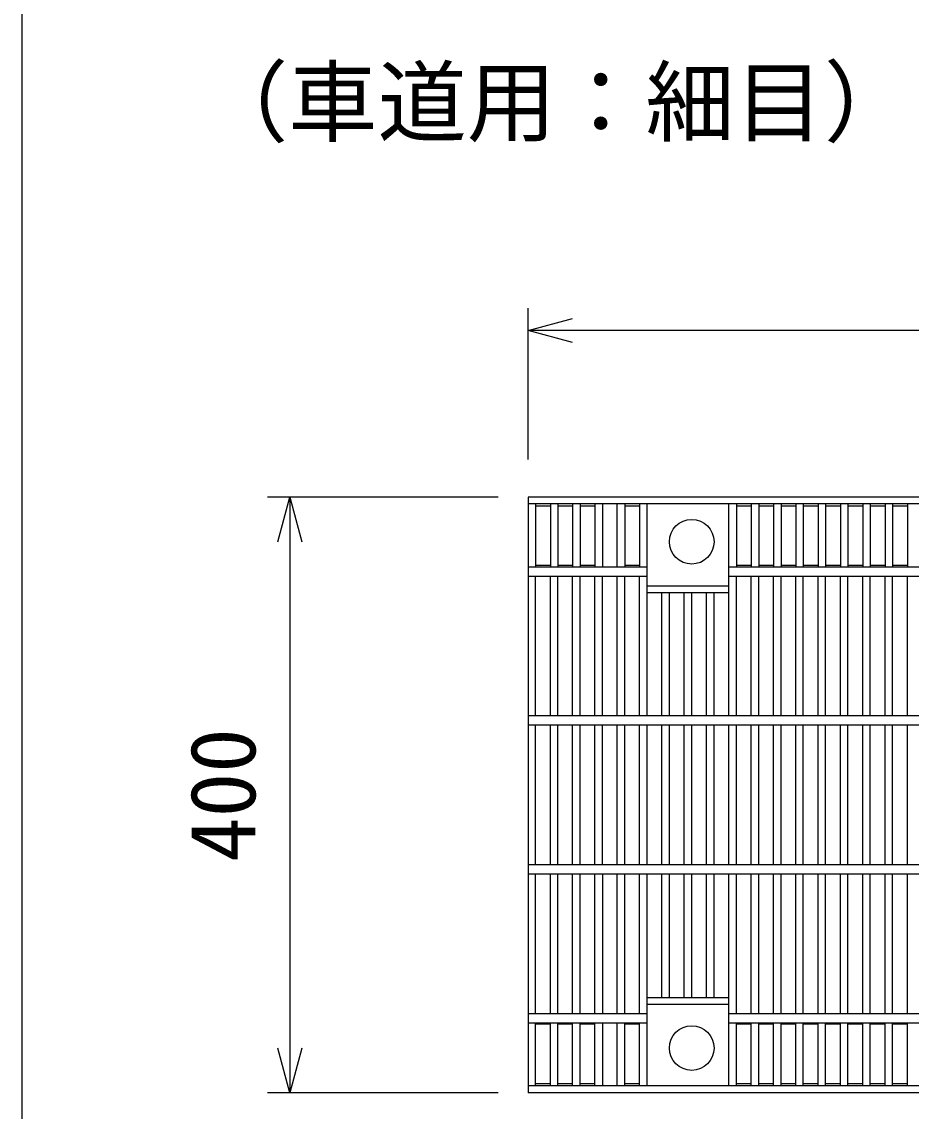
# Model space of a CAD drawing. Units: millimetres, scale not verified. Extents: x -25200 to 25200, y -8910 to 8910.
# Drawn here: x -16762 to -16165, y -4515 to -3783 of the extents above; entities that cross this region are included whole.
import ezdxf
from ezdxf.enums import TextEntityAlignment as Align

# ---------------------------------------------------------------- set-up
doc = ezdxf.new("R2010")
doc.units = ezdxf.units.MM
doc.header["$LTSCALE"] = 30
for name, color, linetype, lineweight in [('0-0_DIM', 7, 'Continuous', 25), ('0-2_HATCH', 6, 'Continuous', 25), ('0-7_TXT', 7, 'Continuous', 25)]:
    doc.layers.add(name, color=color, linetype=linetype, lineweight=lineweight)
doc.styles.add('ＭＳ ゴシック', font='')
doc.styles.get('ＭＳ ゴシック').set_extended_font_data('MS Gothic')

msp = doc.modelspace()

# ---------------------------------------------------------------- linework, layer by layer
at = {"layer": '0-0_DIM'}
for p, q in [((-16422.21, -4076.86), (-16422.21, -3975.27)), ((-15427.21, -3990.27), (-16422.21, -3990.27)), ((-16442.21, -4102.08), (-16597.21, -4102.08)), ((-16582.21, -4102.08), (-16582.21, -4502.08)), ((-16442.21, -4502.08), (-16597.21, -4502.08))]:
    msp.add_line(p, q, dxfattribs=at)
for points in [[(-16392.21, -3998.31), (-16422.21, -3990.27), (-16392.21, -3982.23)], [(-16590.25, -4132.08), (-16582.21, -4102.08), (-16574.17, -4132.08)], [(-16574.17, -4472.08), (-16582.21, -4502.08), (-16590.25, -4472.08)]]:
    msp.add_lwpolyline(points, dxfattribs=at)
at = {"layer": '0-2_HATCH'}
for p, q in [((-15427.21, -4102.08), (-16422.21, -4102.08)), ((-16422.21, -4102.08), (-16422.21, -4502.08)), ((-15427.21, -4106.58), (-16422.21, -4106.58)), ((-16417.21, -4106.58), (-16417.21, -4149.08)), ((-16407.21, -4108.08), (-16417.21, -4108.08)), ((-16407.21, -4106.58), (-16407.21, -4149.08)), ((-16402.21, -4106.58), (-16402.21, -4149.08)), ((-16392.21, -4108.08), (-16402.21, -4108.08)), ((-16392.21, -4106.58), (-16392.21, -4149.08)), ((-16387.21, -4106.58), (-16387.21, -4149.08)), ((-16377.21, -4108.08), (-16387.21, -4108.08)), ((-16377.21, -4106.58), (-16377.21, -4149.08)), ((-16372.21, -4106.58), (-16372.21, -4149.08)), ((-16362.21, -4149.08), (-16362.21, -4106.58)), ((-16357.21, -4106.58), (-16357.21, -4149.08)), ((-16347.21, -4108.08), (-16357.21, -4108.08)), ((-16347.21, -4106.58), (-16347.21, -4149.08)), ((-16342.21, -4249.08), (-16342.21, -4106.58)), ((-16287.21, -4249.08), (-16287.21, -4106.58)), ((-16282.21, -4106.58), (-16282.21, -4149.08)), ((-16272.21, -4108.08), (-16282.21, -4108.08)), ((-16272.21, -4106.58), (-16272.21, -4149.08)), ((-16267.21, -4106.58), (-16267.21, -4149.08)), ((-16257.21, -4108.08), (-16267.21, -4108.08)), ((-16257.21, -4106.58), (-16257.21, -4149.08)), ((-16252.21, -4106.58), (-16252.21, -4149.08)), ((-16242.21, -4108.08), (-16252.21, -4108.08)), ((-16242.21, -4106.58), (-16242.21, -4149.08)), ((-16237.21, -4106.58), (-16237.21, -4149.08)), ((-16227.21, -4108.08), (-16237.21, -4108.08)), ((-16227.21, -4106.58), (-16227.21, -4149.08)), ((-16222.21, -4106.58), (-16222.21, -4149.08)), ((-16212.21, -4108.08), (-16222.21, -4108.08)), ((-16212.21, -4106.58), (-16212.21, -4149.08)), ((-16207.21, -4106.58), (-16207.21, -4149.08)), ((-16197.21, -4108.08), (-16207.21, -4108.08)), ((-16197.21, -4106.58), (-16197.21, -4149.08)), ((-16192.21, -4106.58), (-16192.21, -4149.08)), ((-16182.21, -4108.08), (-16192.21, -4108.08)), ((-16182.21, -4106.58), (-16182.21, -4149.08)), ((-16177.21, -4106.58), (-16177.21, -4149.08)), ((-16167.21, -4108.08), (-16177.21, -4108.08)), ((-16167.21, -4106.58), (-16167.21, -4149.08)), ((-16407.21, -4148.08), (-16417.21, -4148.08)), ((-16392.21, -4148.08), (-16402.21, -4148.08)), ((-16377.21, -4148.08), (-16387.21, -4148.08)), ((-16347.21, -4148.08), (-16357.21, -4148.08)), ((-16272.21, -4148.08), (-16282.21, -4148.08)), ((-16257.21, -4148.08), (-16267.21, -4148.08)), ((-16242.21, -4148.08), (-16252.21, -4148.08)), ((-16227.21, -4148.08), (-16237.21, -4148.08)), ((-16212.21, -4148.08), (-16222.21, -4148.08)), ((-16197.21, -4148.08), (-16207.21, -4148.08)), ((-16182.21, -4148.08), (-16192.21, -4148.08)), ((-16167.21, -4148.08), (-16177.21, -4148.08)), ((-16342.21, -4149.08), (-16422.21, -4149.08)), ((-16422.21, -4155.08), (-16342.21, -4155.08)), ((-16417.21, -4249.08), (-16417.21, -4155.08)), ((-16407.21, -4249.08), (-16407.21, -4155.08)), ((-16402.21, -4249.08), (-16402.21, -4155.08)), ((-16392.21, -4249.08), (-16392.21, -4155.08)), ((-16387.21, -4249.08), (-16387.21, -4155.08)), ((-16377.21, -4249.08), (-16377.21, -4155.08)), ((-16372.21, -4249.08), (-16372.21, -4155.08)), ((-16362.21, -4249.08), (-16362.21, -4155.08)), ((-16357.21, -4249.08), (-16357.21, -4155.08)), ((-16347.21, -4249.08), (-16347.21, -4155.08)), ((-15562.21, -4149.08), (-16287.21, -4149.08)), ((-16287.21, -4155.08), (-15562.21, -4155.08)), ((-16282.21, -4249.08), (-16282.21, -4155.08)), ((-16272.21, -4249.08), (-16272.21, -4155.08)), ((-16267.21, -4249.08), (-16267.21, -4155.08)), ((-16257.21, -4249.08), (-16257.21, -4155.08)), ((-16252.21, -4249.08), (-16252.21, -4155.08)), ((-16242.21, -4249.08), (-16242.21, -4155.08)), ((-16237.21, -4249.08), (-16237.21, -4155.08)), ((-16227.21, -4249.08), (-16227.21, -4155.08)), ((-16222.21, -4249.08), (-16222.21, -4155.08)), ((-16212.21, -4249.08), (-16212.21, -4155.08)), ((-16207.21, -4249.08), (-16207.21, -4155.08)), ((-16197.21, -4249.08), (-16197.21, -4155.08)), ((-16192.21, -4249.08), (-16192.21, -4155.08)), ((-16182.21, -4249.08), (-16182.21, -4155.08)), ((-16177.21, -4249.08), (-16177.21, -4155.08)), ((-16167.21, -4249.08), (-16167.21, -4155.08)), ((-16342.21, -4161.58), (-16287.21, -4161.58)), ((-16342.21, -4166.08), (-16287.21, -4166.08)), ((-16332.21, -4249.08), (-16332.21, -4166.08)), ((-16327.21, -4249.08), (-16327.21, -4166.08)), ((-16317.21, -4249.08), (-16317.21, -4166.08)), ((-16312.21, -4249.08), (-16312.21, -4166.08)), ((-16302.21, -4249.08), (-16302.21, -4166.08)), ((-16297.21, -4249.08), (-16297.21, -4166.08)), ((-15427.21, -4249.08), (-16422.21, -4249.08)), ((-16422.21, -4255.08), (-15427.21, -4255.08)), ((-16417.21, -4349.08), (-16417.21, -4255.08)), ((-16407.21, -4349.08), (-16407.21, -4255.08)), ((-16402.21, -4349.08), (-16402.21, -4255.08)), ((-16392.21, -4349.08), (-16392.21, -4255.08)), ((-16387.21, -4349.08), (-16387.21, -4255.08)), ((-16377.21, -4349.08), (-16377.21, -4255.08)), ((-16372.21, -4349.08), (-16372.21, -4255.08)), ((-16362.21, -4349.08), (-16362.21, -4255.08)), ((-16357.21, -4349.08), (-16357.21, -4255.08)), ((-16347.21, -4349.08), (-16347.21, -4255.08)), ((-16342.21, -4349.08), (-16342.21, -4255.08)), ((-16332.21, -4349.08), (-16332.21, -4255.08)), ((-16327.21, -4349.08), (-16327.21, -4255.08)), ((-16317.21, -4349.08), (-16317.21, -4255.08)), ((-16312.21, -4349.08), (-16312.21, -4255.08)), ((-16302.21, -4349.08), (-16302.21, -4255.08)), ((-16297.21, -4349.08), (-16297.21, -4255.08)), ((-16287.21, -4349.08), (-16287.21, -4255.08)), ((-16282.21, -4349.08), (-16282.21, -4255.08)), ((-16272.21, -4349.08), (-16272.21, -4255.08)), ((-16267.21, -4349.08), (-16267.21, -4255.08)), ((-16257.21, -4349.08), (-16257.21, -4255.08)), ((-16252.21, -4349.08), (-16252.21, -4255.08)), ((-16242.21, -4349.08), (-16242.21, -4255.08)), ((-16237.21, -4349.08), (-16237.21, -4255.08)), ((-16227.21, -4349.08), (-16227.21, -4255.08)), ((-16222.21, -4349.08), (-16222.21, -4255.08)), ((-16212.21, -4349.08), (-16212.21, -4255.08)), ((-16207.21, -4349.08), (-16207.21, -4255.08)), ((-16197.21, -4349.08), (-16197.21, -4255.08)), ((-16192.21, -4349.08), (-16192.21, -4255.08)), ((-16182.21, -4349.08), (-16182.21, -4255.08)), ((-16177.21, -4349.08), (-16177.21, -4255.08)), ((-16167.21, -4349.08), (-16167.21, -4255.08)), ((-15427.21, -4349.08), (-16422.21, -4349.08)), ((-16422.21, -4355.08), (-15427.21, -4355.08)), ((-16417.21, -4449.08), (-16417.21, -4355.08)), ((-16407.21, -4449.08), (-16407.21, -4355.08)), ((-16402.21, -4449.08), (-16402.21, -4355.08)), ((-16392.21, -4449.08), (-16392.21, -4355.08)), ((-16387.21, -4449.08), (-16387.21, -4355.08)), ((-16377.21, -4449.08), (-16377.21, -4355.08)), ((-16372.21, -4355.08), (-16372.21, -4449.08)), ((-16362.21, -4449.08), (-16362.21, -4355.08)), ((-16357.21, -4449.08), (-16357.21, -4355.08)), ((-16347.21, -4449.08), (-16347.21, -4355.08)), ((-16342.21, -4497.58), (-16342.21, -4355.08)), ((-16332.21, -4438.08), (-16332.21, -4355.08)), ((-16327.21, -4438.08), (-16327.21, -4355.08)), ((-16317.21, -4438.08), (-16317.21, -4355.08)), ((-16312.21, -4438.08), (-16312.21, -4355.08)), ((-16302.21, -4438.08), (-16302.21, -4355.08)), ((-16297.21, -4438.08), (-16297.21, -4355.08)), ((-16287.21, -4497.58), (-16287.21, -4355.08)), ((-16282.21, -4449.08), (-16282.21, -4355.08)), ((-16272.21, -4449.08), (-16272.21, -4355.08)), ((-16267.21, -4449.08), (-16267.21, -4355.08)), ((-16257.21, -4449.08), (-16257.21, -4355.08)), ((-16252.21, -4449.08), (-16252.21, -4355.08)), ((-16242.21, -4449.08), (-16242.21, -4355.08)), ((-16237.21, -4449.08), (-16237.21, -4355.08)), ((-16227.21, -4449.08), (-16227.21, -4355.08)), ((-16222.21, -4449.08), (-16222.21, -4355.08)), ((-16212.21, -4449.08), (-16212.21, -4355.08)), ((-16207.21, -4449.08), (-16207.21, -4355.08)), ((-16197.21, -4449.08), (-16197.21, -4355.08)), ((-16192.21, -4449.08), (-16192.21, -4355.08)), ((-16182.21, -4449.08), (-16182.21, -4355.08)), ((-16177.21, -4449.08), (-16177.21, -4355.08)), ((-16167.21, -4449.08), (-16167.21, -4355.08)), ((-16342.21, -4438.08), (-16287.21, -4438.08)), ((-16342.21, -4442.58), (-16287.21, -4442.58)), ((-16342.21, -4449.08), (-16422.21, -4449.08)), ((-16422.21, -4455.08), (-16342.21, -4455.08)), ((-16417.21, -4497.58), (-16417.21, -4455.08)), ((-16407.21, -4497.58), (-16407.21, -4455.08)), ((-16402.21, -4497.58), (-16402.21, -4455.08)), ((-16392.21, -4497.58), (-16392.21, -4455.08)), ((-16387.21, -4497.58), (-16387.21, -4455.08)), ((-16377.21, -4497.58), (-16377.21, -4455.08)), ((-16372.21, -4455.08), (-16372.21, -4497.58)), ((-16362.21, -4497.58), (-16362.21, -4455.08)), ((-16357.21, -4497.58), (-16357.21, -4455.08)), ((-16347.21, -4497.58), (-16347.21, -4455.08)), ((-15562.21, -4449.08), (-16287.21, -4449.08)), ((-16287.21, -4455.08), (-15562.21, -4455.08)), ((-16282.21, -4497.58), (-16282.21, -4455.08)), ((-16272.21, -4497.58), (-16272.21, -4455.08)), ((-16267.21, -4497.58), (-16267.21, -4455.08)), ((-16257.21, -4497.58), (-16257.21, -4455.08)), ((-16252.21, -4497.58), (-16252.21, -4455.08)), ((-16242.21, -4497.58), (-16242.21, -4455.08)), ((-16237.21, -4497.58), (-16237.21, -4455.08)), ((-16227.21, -4497.58), (-16227.21, -4455.08)), ((-16222.21, -4497.58), (-16222.21, -4455.08)), ((-16212.21, -4497.58), (-16212.21, -4455.08)), ((-16207.21, -4497.58), (-16207.21, -4455.08)), ((-16197.21, -4497.58), (-16197.21, -4455.08)), ((-16192.21, -4497.58), (-16192.21, -4455.08)), ((-16182.21, -4497.58), (-16182.21, -4455.08)), ((-16177.21, -4497.58), (-16177.21, -4455.08)), ((-16167.21, -4497.58), (-16167.21, -4455.08)), ((-16407.21, -4456.08), (-16417.21, -4456.08)), ((-16392.21, -4456.08), (-16402.21, -4456.08)), ((-16377.21, -4456.08), (-16387.21, -4456.08)), ((-16347.21, -4456.08), (-16357.21, -4456.08)), ((-16272.21, -4456.08), (-16282.21, -4456.08)), ((-16257.21, -4456.08), (-16267.21, -4456.08)), ((-16242.21, -4456.08), (-16252.21, -4456.08)), ((-16227.21, -4456.08), (-16237.21, -4456.08)), ((-16212.21, -4456.08), (-16222.21, -4456.08)), ((-16197.21, -4456.08), (-16207.21, -4456.08)), ((-16182.21, -4456.08), (-16192.21, -4456.08)), ((-16167.21, -4456.08), (-16177.21, -4456.08)), ((-15427.21, -4497.58), (-16422.21, -4497.58)), ((-16407.21, -4496.08), (-16417.21, -4496.08)), ((-16392.21, -4496.08), (-16402.21, -4496.08)), ((-16377.21, -4496.08), (-16387.21, -4496.08)), ((-16347.21, -4496.08), (-16357.21, -4496.08)), ((-16272.21, -4496.08), (-16282.21, -4496.08)), ((-16257.21, -4496.08), (-16267.21, -4496.08)), ((-16242.21, -4496.08), (-16252.21, -4496.08)), ((-16227.21, -4496.08), (-16237.21, -4496.08)), ((-16212.21, -4496.08), (-16222.21, -4496.08)), ((-16197.21, -4496.08), (-16207.21, -4496.08)), ((-16182.21, -4496.08), (-16192.21, -4496.08)), ((-16167.21, -4496.08), (-16177.21, -4496.08)), ((-15427.21, -4502.08), (-16422.21, -4502.08))]:
    msp.add_line(p, q, dxfattribs=at)
for centre in [(-16312.21, -4132.08), (-16312.21, -4472.08)]:
    msp.add_circle(centre, 15, dxfattribs=at)
at = {"layer": '0-7_TXT'}
msp.add_lwpolyline([(-16762.38, -5027.21), (-14962.38, -5027.21), (-14962.38, -2577.21), (-16762.38, -2577.21)], close=True, dxfattribs=at)

# ---------------------------------------------------------------- texts
at = {"layer": '0-0_DIM', "style": 'ＭＳ ゴシック'}
msp.add_text('（車道用：細目）', height=43.99, dxfattribs=at).set_placement((-16643.35, -3871.9), align=Align.BOTTOM_LEFT)
msp.add_text('400', height=43.99, rotation=90, dxfattribs=at).set_placement((-16592.21, -4347.08), align=Align.BOTTOM_LEFT)

doc.saveas('drawing.dxf')
